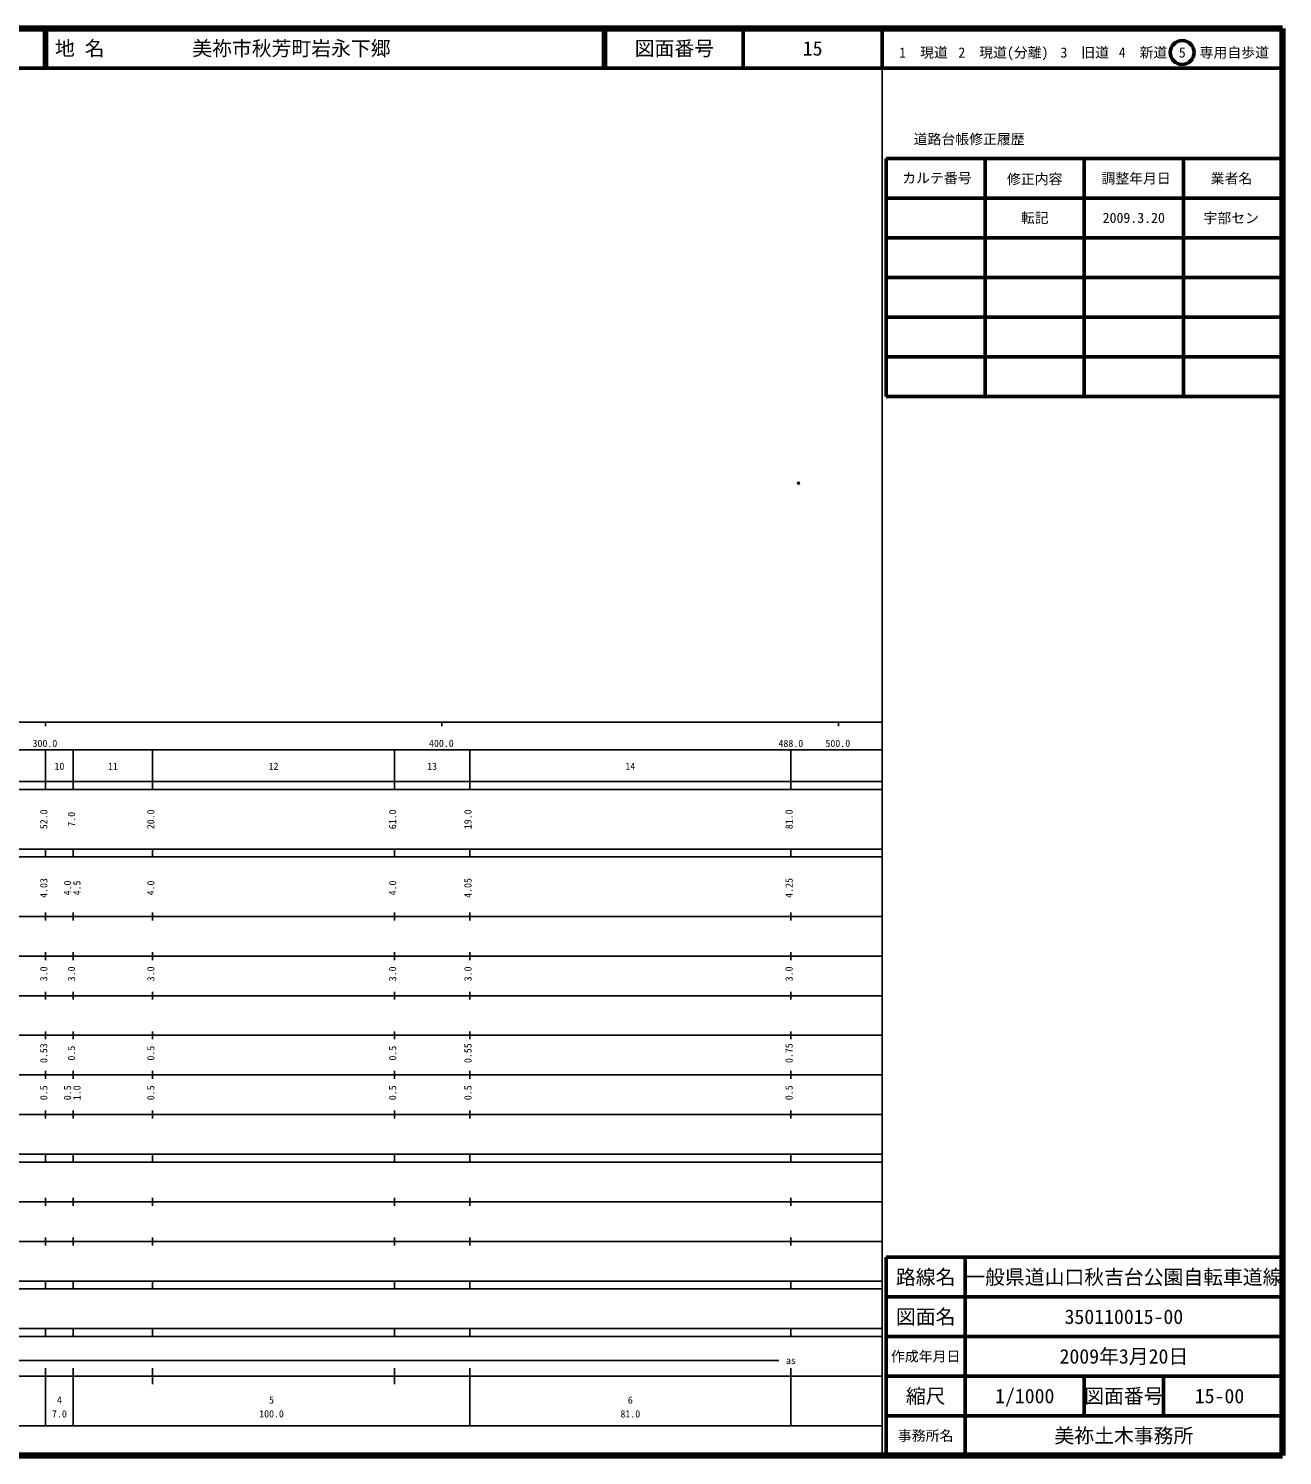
# Model space of a CAD drawing. Units: millimetres on the paper. Extents: x 40 to 680, y 20 to 380.
# Drawn here: x 363.7 to 680, y 20 to 380 of the extents above; entities that cross this region are included whole.
import ezdxf
from ezdxf.enums import TextEntityAlignment as Align

# ---------------------------------------------------------------- set-up
doc = ezdxf.new("R2010")
doc.units = ezdxf.units.MM
doc.header["$PDMODE"] = 32
doc.header["$PDSIZE"] = 0.5
doc.layers.add('M-OTRS', color=6, linetype='Continuous')
doc.layers.add('M-TTL-TXT', color=7, linetype='Continuous')
for name, color, linetype, lineweight in [('M-TTL', 2, 'Continuous', 140), ('M-TTL-BAND', 7, 'Continuous', 25), ('M-TTL-FRAM', 2, 'Continuous', 50), ('M-TTL-LINE', 7, 'Continuous', 50)]:
    doc.layers.add(name, color=color, linetype=linetype, lineweight=lineweight)
doc.styles.add('ＭＳ ゴシック', font='')
doc.styles.get('ＭＳ ゴシック').set_extended_font_data('MS Gothic')

msp = doc.modelspace()

# ---------------------------------------------------------------- linework, layer by layer
at = {"layer": 'M-OTRS'}
msp.add_point((557.922, 265.329), dxfattribs=at)
at = {"layer": 'M-TTL'}
for p, q in [((680, 380), (40, 380)), ((680, 20), (680, 380)), ((40, 20), (680, 20))]:
    msp.add_line(p, q, dxfattribs=at)
at = {"layer": 'M-TTL-BAND'}
for p, q in [((579, 20), (579, 370)), ((40, 205), (579, 205)), ((368, 205), (368, 204)), ((468, 205), (468, 204)), ((568, 205), (568, 204)), ((68, 198), (579, 198)), ((368, 188), (368, 198)), ((375, 188), (375, 198)), ((395, 188), (395, 198)), ((456, 188), (456, 198)), ((475, 188), (475, 198)), ((556, 188), (556, 198)), ((40, 190), (579, 190)), ((40, 188), (579, 188)), ((40, 173), (579, 173)), ((368, 171), (368, 173)), ((375, 171), (375, 173)), ((395, 171), (395, 173)), ((456, 171), (456, 173)), ((475, 171), (475, 173)), ((556, 171), (556, 173)), ((40, 171), (579, 171)), ((40, 156), (579, 156)), ((368, 155), (368, 157)), ((375, 155), (375, 157)), ((395, 155), (395, 157)), ((456, 155), (456, 157)), ((475, 155), (475, 157)), ((556, 155), (556, 157)), ((46, 146), (579, 146)), ((368, 145), (368, 147)), ((375, 145), (375, 147)), ((395, 145), (395, 147)), ((456, 145), (456, 147)), ((475, 145), (475, 147)), ((556, 145), (556, 147)), ((368, 135), (368, 137)), ((375, 135), (375, 137)), ((395, 135), (395, 137)), ((456, 135), (456, 137)), ((475, 135), (475, 137)), ((556, 135), (556, 137)), ((52, 136), (579, 136)), ((46, 126), (579, 126)), ((368, 125), (368, 127)), ((375, 125), (375, 127)), ((395, 125), (395, 127)), ((456, 125), (456, 127)), ((475, 125), (475, 127)), ((556, 125), (556, 127)), ((52, 116), (579, 116)), ((368, 115), (368, 117)), ((375, 115), (375, 117)), ((395, 115), (395, 117)), ((456, 115), (456, 117)), ((475, 115), (475, 117)), ((556, 115), (556, 117)), ((46, 106), (579, 106)), ((368, 105), (368, 107)), ((375, 105), (375, 107)), ((395, 105), (395, 107)), ((456, 105), (456, 107)), ((475, 105), (475, 107)), ((556, 105), (556, 107)), ((40, 96), (579, 96)), ((40, 94), (579, 94)), ((368, 94), (368, 96)), ((375, 94), (375, 96)), ((395, 94), (395, 96)), ((456, 94), (456, 96)), ((475, 94), (475, 96)), ((556, 94), (556, 96)), ((49, 84), (579, 84)), ((368, 83), (368, 85)), ((375, 83), (375, 85)), ((395, 83), (395, 85)), ((456, 83), (456, 85)), ((475, 83), (475, 85)), ((556, 83), (556, 85)), ((40, 74), (579, 74)), ((368, 73), (368, 75)), ((375, 73), (375, 75)), ((395, 73), (395, 75)), ((456, 73), (456, 75)), ((475, 73), (475, 75)), ((556, 73), (556, 75)), ((40, 64), (579, 64)), ((40, 62), (579, 62)), ((368, 62), (368, 64)), ((375, 62), (375, 64)), ((395, 62), (395, 64)), ((456, 62), (456, 64)), ((475, 62), (475, 64)), ((556, 62), (556, 64)), ((40, 52), (579, 52)), ((368, 50), (368, 52)), ((375, 50), (375, 52)), ((395, 50), (395, 52)), ((456, 50), (456, 52)), ((475, 50), (475, 52)), ((556, 50), (556, 52)), ((40, 50), (579, 50)), ((71, 44), (553, 44)), ((40, 40), (579, 40)), ((368, 27.5), (368, 42)), ((375, 27.5), (375, 42)), ((395, 38), (395, 42)), ((456, 38), (456, 42)), ((475, 27.5), (475, 42)), ((556, 27.5), (556, 42)), ((68, 27.5), (579, 27.5))]:
    msp.add_line(p, q, dxfattribs=at)
at = {"layer": 'M-TTL-FRAM'}
for p, q in [((580, 347.197), (580, 287.197)), ((580, 347.197), (680, 347.197)), ((580, 287.197), (680, 287.197)), ((680, 70), (580, 70)), ((580, 70), (580, 20))]:
    msp.add_line(p, q, dxfattribs=at)
at = {"layer": 'M-TTL-LINE'}
for p, q in [((367.75, 380), (367.75, 370)), ((368.25, 380), (368.25, 370)), ((508.747, 380), (508.747, 370)), ((509.247, 380), (509.247, 370)), ((543.997, 380), (543.997, 370)), ((579, 380), (579, 370)), ((40, 370), (680, 370)), ((605, 347.197), (605, 287.197)), ((630, 347.197), (630, 287.197)), ((655, 347.197), (655, 287.197)), ((580, 337.197), (680, 337.197)), ((580, 327.197), (680, 327.197)), ((580, 317.197), (680, 317.197)), ((580, 307.197), (680, 307.197)), ((580, 297.197), (680, 297.197)), ((600, 70), (600, 20)), ((680, 60), (580, 60)), ((680, 50), (580, 50)), ((680, 40), (580, 40)), ((630, 40), (630, 30)), ((650, 40), (650, 30)), ((680, 30), (580, 30))]:
    msp.add_line(p, q, dxfattribs=at)
msp.add_circle((654.697, 373.958), 3, dxfattribs=at)

# ---------------------------------------------------------------- texts
at = {"layer": 'M-TTL-BAND', "style": 'ＭＳ ゴシック'}
for s, p in [('300.0', (367.844, 198.195)), ('400.0', (467.844, 198.195)), ('488.0', (556, 198.195)), ('500.0', (567.844, 198.195)), ('10', (371.5, 192.405)), ('11', (385, 192.405)), ('12', (425.5, 192.405)), ('13', (465.5, 192.405)), ('14', (515.5, 192.405)), ('as', (556, 42.5)), ('4', (371.5, 32.523)), ('5', (425, 32.523)), ('6', (515.5, 32.523)), ('7.0', (371.5, 29.033)), ('100.0', (425, 29.033)), ('81.0', (515.5, 29.033))]:
    msp.add_text(s, height=1.833, dxfattribs=at).set_placement(p, align=Align.BOTTOM_CENTER)
for s, p in [('52.0', (369, 180.5)), ('7.0', (376, 180.5)), ('20.0', (396, 180.5)), ('61.0', (457, 180.5)), ('19.0', (476, 180.5)), ('81.0', (557, 180.5)), ('4.03', (369, 163.174)), ('4.0', (375, 163.174)), ('4.5', (377.37, 163.174)), ('4.0', (396, 163.174)), ('4.0', (457, 163.174)), ('4.05', (476, 163.174)), ('4.25', (557, 163.174)), ('3.0', (369, 141.5)), ('3.0', (376, 141.5)), ('3.0', (396, 141.5)), ('3.0', (457, 141.5)), ('3.0', (476, 141.5)), ('3.0', (557, 141.5)), ('0.53', (369, 121.5)), ('0.5', (376, 121.5)), ('0.5', (396, 121.5)), ('0.5', (457, 121.5)), ('0.55', (476, 121.5)), ('0.75', (557, 121.5)), ('0.5', (369, 111.5)), ('0.5', (375, 111.5)), ('1.0', (377.37, 111.5)), ('0.5', (396, 111.5)), ('0.5', (457, 111.5)), ('0.5', (476, 111.5)), ('0.5', (557, 111.5))]:
    msp.add_text(s, height=1.833, rotation=90, dxfattribs=at).set_placement(p, align=Align.BOTTOM_CENTER)
at = {"layer": 'M-TTL-TXT', "style": 'ＭＳ ゴシック'}
for s, p in [('地 名', (370.38, 375)), ('美祢市秋芳町岩永下郷', (405.024, 375))]:
    msp.add_text(s, height=3.666, dxfattribs=at).set_placement(p, align=Align.MIDDLE_LEFT)
for s, height, p in [('図面番号', 3.666, (526.622, 375)), ('15', 3.666, (561.497, 375)), ('1\u3000現道', 2.566, (589.448, 373.958)), ('2\u3000現道(分離)', 2.566, (609.619, 373.958)), ('3\u3000旧道', 2.566, (630.121, 373.958)), ('4\u3000新道', 2.566, (644.824, 373.958)), ('5\u3000専用自歩道', 2.566, (665.228, 373.958)), ('道路台帳修正履歴', 2.566, (600.968, 352.113)), ('カルテ番号', 2.566, (592.839, 342.277)), ('修正内容', 2.566, (617.509, 342.023)), ('調整年月日', 2.566, (643.089, 342.197)), ('業者名', 2.566, (667.134, 342.197)), ('転記', 2.566, (617.5, 332.245)), ('2009.3.20', 2.566, (642.5, 332.245)), ('宇部セン', 2.566, (667.077, 332.189)), ('路線名', 3.666, (590, 65)), ('路線名', 3.666, (590, 65)), ('一般県道山口秋吉台公園自転車道線', 3.666, (640, 65)), ('図面名', 3.666, (590, 55)), ('図面名', 3.666, (590, 55)), ('350110015-00', 3.666, (640, 55)), ('2009年3月20日', 3.666, (640, 45)), ('作成年月日', 2.566, (590, 45)), ('作成年月日', 2.566, (590, 45)), ('縮尺', 3.666, (590, 35)), ('縮尺', 3.666, (590, 35)), ('1/1000', 3.666, (615, 35)), ('図面番号', 3.666, (640, 35)), ('図面番号', 3.666, (640, 35)), ('15-00', 3.666, (664.125, 35)), ('事務所名', 2.566, (590, 25)), ('事務所名', 2.566, (590, 25)), ('美祢土木事務所', 3.666, (640, 25))]:
    msp.add_text(s, height=height, dxfattribs=at).set_placement(p, align=Align.MIDDLE_CENTER)

doc.saveas('drawing.dxf')
